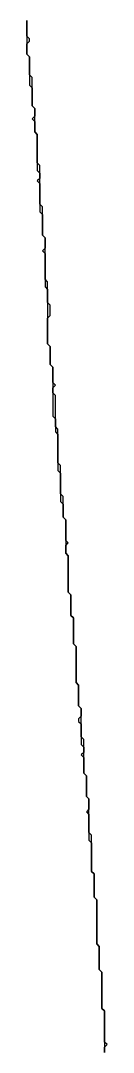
# Model space of a CAD drawing. Header units: metres. Extents: x 0 to 500, y 0 to 703.
# Drawn here: x 260.38 to 264.25, y 107 to 156.88 of the extents above; entities that cross this region are included whole.
import ezdxf

# ---------------------------------------------------------------- set-up
doc = ezdxf.new("R2010")
doc.units = ezdxf.units.M

msp = doc.modelspace()

# ---------------------------------------------------------------- linework, layer by layer
msp.add_lwpolyline([(260.375, 156.875), (260.375, 155.25), (260.5, 155.125), (260.5, 153.75), (260.625, 153.625), (260.625, 152.75), (260.75, 152.625), (260.75, 152.25), (260.625, 152.125), (260.75, 152), (260.75, 151.5), (260.875, 151.375), (260.875, 149.625), (261, 149.5), (261, 149.25), (260.875, 149.125), (261, 149), (261, 147.625), (261.125, 147.5), (261.125, 146.5), (261.25, 146.375), (261.25, 145.875), (261.125, 145.75), (261.25, 145.625), (261.25, 144), (261.375, 143.875), (261.375, 141.25), (261.5, 141.125), (261.5, 140.25), (261.625, 140.125), (261.625, 137.75), (261.75, 137.625), (261.75, 137), (261.875, 136.875), (261.875, 135.125), (262, 135), (262, 133.625), (262.125, 133.5), (262.125, 132.875), (262.25, 132.75), (262.25, 131.125), (262.375, 131), (262.375, 129.25), (262.5, 129.125), (262.5, 128.125), (262.625, 128), (262.625, 126.75), (262.75, 126.625), (262.75, 124.875), (262.875, 124.75), (262.875, 123.75), (263, 123.625), (263, 123.25), (262.875, 123.125), (262.875, 123), (263, 122.875), (263, 121.875), (263.125, 121.75), (263.125, 121.5), (263, 121.375), (263.125, 121.25), (263.125, 120.5), (263.25, 120.375), (263.25, 119.375), (263.375, 119.25), (263.375, 118.75), (263.25, 118.625), (263.375, 118.5), (263.375, 117.25), (263.5, 117.125), (263.5, 115.75), (263.625, 115.625), (263.625, 114.5), (263.75, 114.375), (263.75, 112.25), (263.875, 112.125), (263.875, 111), (264, 110.875), (264, 109.125), (264.125, 109), (264.125, 107), (264.125, 107.25), (264.25, 107.375), (264.125, 107.5), (264.125, 109), (264, 109.125), (264, 110.875), (263.875, 111), (263.875, 112.125), (263.75, 112.25), (263.75, 114.375), (263.625, 114.5), (263.625, 115.625), (263.5, 115.75), (263.5, 117.5), (263.375, 117.625), (263.375, 119.25), (263.25, 119.375), (263.25, 120.375), (263.125, 120.5), (263.125, 122.125), (263, 122.25), (263, 123.625), (262.875, 123.75), (262.875, 124.75), (262.75, 124.875), (262.75, 126.625), (262.625, 126.75), (262.625, 128), (262.5, 128.125), (262.5, 129.125), (262.375, 129.25), (262.375, 131), (262.25, 131.125), (262.25, 131.5), (262.375, 131.625), (262.25, 131.75), (262.25, 132.75), (262.125, 132.875), (262.125, 133.875), (262, 134), (262, 135.375), (261.875, 135.5), (261.875, 137.125), (261.75, 137.25), (261.75, 138.75), (261.625, 138.875), (261.625, 139.125), (261.75, 139.25), (261.625, 139.375), (261.625, 140.125), (261.5, 140.25), (261.5, 141.125), (261.375, 141.25), (261.375, 142.5), (261.5, 142.625), (261.5, 143.125), (261.375, 143.25), (261.375, 144.25), (261.25, 144.375), (261.25, 146.375), (261.125, 146.5), (261.125, 147.875), (261, 148), (261, 149.875), (260.875, 150), (260.875, 151.375), (260.75, 151.5), (260.75, 152.625), (260.625, 152.75), (260.625, 154.125), (260.5, 154.25), (260.5, 155.125), (260.375, 155.25), (260.375, 155.75), (260.5, 155.875), (260.5, 156), (260.375, 156.125)], close=True)

doc.saveas('drawing.dxf')
